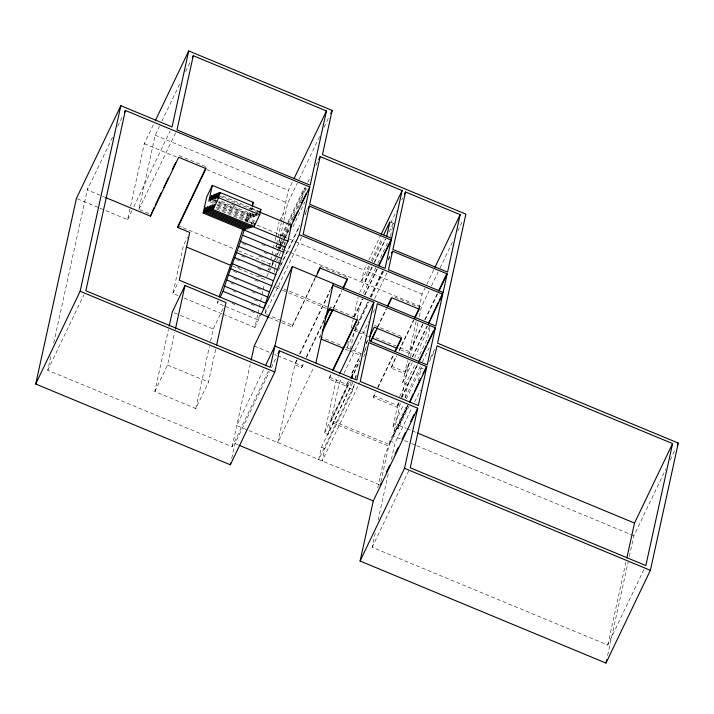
<?xml version="1.0" encoding="UTF-8"?>
<svg xmlns="http://www.w3.org/2000/svg" width="714" height="714" viewBox="0 0 714 714"><rect width="100%" height="100%" fill="white"/><g stroke="black" fill="none" stroke-linecap="round" stroke-linejoin="round"><path stroke-width="0.54" stroke-dasharray="3.57 2.68" d="M268.321 371.235L232.139 446.75L47.749 370.236L51.087 355.036M53.711 343.086L87.679 188.184M99.969 208.202L127.627 219.68L144.299 143.675L153.849 123.727M148.86 213.566L138.9 209.434L155.188 135.205L159.472 126.262M178.045 295.56L172.922 293.427L183.391 245.705L187.47 237.191M215.682 349.351L208.515 382.044L195.815 408.542L154.84 391.531L168.468 329.431M154.84 391.531L167.54 365.041L174.707 332.349M223.571 305.628L217.422 303.075L217.886 300.951M195.815 408.542L209.443 346.433M210.639 340.989L213.263 329.002L223.143 308.394M246.009 221.554L247.633 214.129L218.957 202.232M247.437 222.027L249.989 210.362M217.011 204.659L249.793 218.261L251.417 210.844M251.649 209.782L252.113 207.658M212.522 201.526L251.453 217.681L252.613 212.379M251.48 224.517L251.944 222.393L216.092 207.515M218.279 202.642L253.104 217.092L253.809 213.914M252.908 224.99L253.372 222.866M218.912 201.625L254.764 216.503L255.228 214.387M257.12 212.736L256.424 215.923L219.546 200.616M223.116 314.258L254.871 327.44L257.727 314.419M257.959 313.339L261.77 295.98M262.011 294.9L262.957 290.562M263.198 289.473L264.144 285.136M269.089 267.83L268.616 269.999L271.498 265.581M269.33 266.741L270.517 261.315M270.758 260.235L271.713 255.898M271.945 254.809L273.141 249.391M273.373 248.302L274.087 245.054M275.042 240.707L275.756 237.459M275.988 236.37L279.085 222.277M259.557 314.776L258.397 320.077L224.589 306.047M232.139 446.75L250.177 364.524M238.387 250.721L272.07 264.698L273.007 260.458M281.28 244.447L279.361 248.436L275.952 247.026L276.398 244.964M276.63 243.929L277.764 238.771M277.987 237.744L281.227 222.982M281.459 221.92L288.358 190.459L292.642 181.517M231.729 458.415L234.986 443.564L269.383 371.771M283.69 221.51L278.023 247.374L289.286 252.051M283.931 220.43L287.715 203.187L297.265 183.239M281.209 320.559L265.019 313.839L266.456 307.315M274.131 272.302L275.051 268.125M275.274 267.081L275.961 263.948M279.361 248.436L279.817 246.375M280.04 245.348L281.173 240.19M278.781 262.002L279.245 259.878M283.931 245.509L284.627 242.323M301.451 200.509L304.164 188.139L307.573 189.558M281.709 322.692L291.946 326.941L315.293 277.264M297.211 359.802L294.828 364.774L301.656 367.612L303.477 362.846M320.613 334.509L319.265 338.275L320.22 336.276M329.868 308.725L330.261 306.958L357.571 318.292M348.441 381.035L346.049 386.024L328.976 378.947L330.796 374.181M351.101 381.767L349.673 388.291L321.461 447.178L318.747 459.548L354.929 384.034M352.841 382.552L327.976 434.451L324.558 433.032L335.803 381.776L338.186 376.813M354.278 384.266L353.082 389.71L324.87 448.588L322.157 460.967L359.767 382.463M327.976 434.451L330.689 422.081L349.735 382.329M407.694 405.65L389.13 444.403L331.073 420.314L339.221 383.195L341.595 378.224M349.53 348.905L346.968 347.843L348.405 341.319M351.27 328.262L353.171 319.56M353.796 316.748L358.142 296.908M372.289 267.125L365.122 282.092L361.703 280.682L364.033 270.07L366.889 264.109M350.387 349.262L354.456 330.698L368.263 301.888M357.161 318.39L361.32 299.398M365.122 282.092L367.442 271.49L370.298 265.528M346.049 386.024L347.87 381.267M355.474 378.831L356.188 375.573L354.483 374.859M390.469 236.263L393.334 223.214L390.772 222.152M409.122 405.891L398.126 428.846L393.003 426.722L397.27 407.283L373.368 397.368L375.189 392.602M404.954 397.716L407.819 384.659L402.696 382.534L404.633 373.699L390.977 368.031L396.145 356.286M377.768 487.796L385.355 453.229L407.783 406.418M380.919 481.816L388.737 446.17L330.689 422.081M389.13 444.403L389.898 440.868L407.114 404.936M373.752 395.592L397.653 405.516L398.305 402.571M391.361 366.264L405.017 371.932L407.507 360.588M408.64 355.438L416.137 321.255M418.993 308.252L422.081 294.159L424.937 288.197M419.189 309.144L419.573 307.377L392.254 296.042M400.331 438.905L393.137 435.915L400.509 402.303M401.696 396.877L409.541 361.097M410.496 356.759L418.109 322.068M419.296 316.641L421.438 306.886L429.078 290.928M643.939 569.522L607.757 645.045L372.146 547.272L375.243 533.153M378.108 520.113L388.354 473.409M391.45 459.281L395.021 442.992L411.755 408.06M398.126 428.846L398.903 425.312L407.944 406.436M418.35 380.892L421.215 367.844L423.259 368.692M429.953 328.003L427.802 337.793L417.761 358.749M607.757 645.045L625.91 562.284M607.623 655.452L628.141 561.909M629.329 556.474L633.862 535.803L665.876 468.991M112.526 137.284L87.295 189.951L101.558 195.868M117.765 126.36L123.004 115.427M161.855 121.291L180.419 82.538M185.658 71.605L190.888 60.681M47.749 370.236L83.931 294.721M127.627 219.68L131.929 210.701M133.839 206.712L170.146 130.921M138.9 209.434L175.564 132.929M172.922 293.427L178.357 282.075M250.926 207.265L244.813 220.019L253.015 223.42M249.793 218.261L252.14 213.352M251.453 217.681L253.327 213.754M253.104 217.092L254.514 214.146M251.007 224.357L251.944 222.393M254.764 216.503L255.701 214.539M256.174 213.557L257.584 210.621L220.706 195.315M252.658 223.768L253.604 221.804L215.699 206.078M257.361 213.959L258.771 211.014M217.422 303.075L218.359 301.112M299.175 179.25L319.72 136.374M324.022 127.395L329.279 116.427M280.022 220.314L283.315 213.441M275.952 247.026L280.736 237.039M281.209 236.048L287.43 223.071M287.903 222.072L304.164 188.139M282.075 236.066L287.314 225.133M287.796 224.142L305.887 186.381M307.788 182.409L310.644 176.447M315.883 165.514L317.784 161.542M280.406 242.385L282.325 238.396M282.798 237.405L306.69 187.541M274.667 256.397L277.059 251.408M277.541 250.418L279.451 246.419M279.933 245.42L281.843 241.43M283.753 237.441L289.018 226.463M289.491 225.463L292.838 218.475M293.32 217.475L294.757 214.486M297.622 208.497L300.969 201.509M281.753 243.447L283.672 239.458M284.145 238.458L289.411 227.48M272.07 264.698L273.025 262.707M273.498 261.717L275.408 257.745M275.881 256.745L278.264 251.783M278.737 250.784L280.647 246.812M281.12 245.821L283.503 240.85M283.976 239.859L289.215 228.926M266.768 276.72L271.552 266.75M272.025 265.751L274.417 260.771M274.89 259.771L276.809 255.782M277.282 254.782L279.674 249.802M280.147 248.802L284.931 238.824M285.404 237.833L289.224 229.854M276.648 260.815L278.567 256.817M279.04 255.826L281.432 250.828M281.914 249.838L285.734 241.85M292.91 226.882L304.86 201.928M280.183 265.903L299.702 225.169M305.413 213.236L306.841 210.255M278.362 270.651L299.791 225.936M305.03 215.012L305.976 213.022M254.871 327.44L260.762 315.133M265.019 313.839L301.683 237.325M263.457 369.897L236.798 425.544L379.188 484.627M271.302 367.781L276.55 356.813M291.946 326.941L315.383 278.041M296.649 360.017L295.212 363.007L277.773 442.546L313.955 367.023M299.496 354.064L330.448 289.473M300.067 353.841L330.055 291.241M306.351 356.857L324.04 319.934M301.656 367.612L304.048 362.614M306.44 357.625L324.129 320.702M333.045 308.564L341.649 290.598M333.616 308.332L341.738 291.366M368.79 260.137L380.214 236.289M361.703 280.682L369.352 264.707M371.271 260.717L381.785 238.762M372.208 261.556L383.159 238.699M390.772 222.804L396.484 210.88M401.723 199.947L402.678 197.957M359.561 292.82L371.994 266.875M373.904 262.886L385.382 238.931M374.68 262.136L385.676 239.181M389.032 232.193L393.334 223.214M363.453 293.24L375.885 267.295M377.795 263.305L388.318 241.341M354.037 316.802L362.605 298.916M364.515 294.944L376.894 269.107M354.599 316.579L363.176 298.693M365.077 294.721L377.456 268.883M328.976 378.947L331.367 373.957M355.322 327.94L367.701 302.102M370.084 297.14L382.936 270.311M388.175 259.378L390.076 255.407M370.646 296.917L383.025 271.079M388.255 260.155L390.165 256.174M346.968 347.843L368.87 302.138M371.253 297.167L383.632 271.329M374.663 298.586L387.042 272.748M343.978 373.261L368.736 321.586M373.02 312.643L374.921 308.671M351.699 373.279L361.257 353.323M366.041 343.345L368.433 338.356M352.261 373.056L360.392 356.09M366.13 344.112L367.567 341.113M324.558 433.032L348.95 382.133M331.073 420.314L349.646 381.562M353.93 372.619L359.642 360.695M364.881 349.762L366.782 345.79M354.019 373.386L359.731 361.462M364.015 352.52L365.916 348.548M377.438 326.985L386.042 309.019M363.658 356.697L365.095 353.698M378.001 326.753L386.613 308.787M355.233 377.563L356.188 375.573M426.838 284.226L433.978 269.321M377.581 387.613L393.36 354.679M373.368 397.368L375.751 392.37M378.143 387.381L393.923 354.447M399.01 350.297L413.361 320.354M390.977 368.031L396.716 356.054M399.099 351.065L413.924 320.131M431.47 285.939L438.155 271.98M440.065 267.991L453.444 240.074M457.745 231.095L463.002 220.126M422.813 323.781L409.479 351.609L399.358 347.406M424.714 319.81L437.093 293.972M422.902 324.558L409.095 353.376L397.966 348.753M425.276 319.586L437.655 293.757M405.017 371.932L410.255 360.998M412.165 357.027L426.918 326.227M404.633 373.699L410.345 361.775M412.728 356.804L427.481 326.003M402.696 382.534L412.255 362.578M414.647 357.589L430.426 324.656M399.59 396.681L415.369 363.738M397.653 405.516L399.081 402.535M401.464 397.564L417.654 363.783M407.819 384.659L417.86 363.703M397.27 407.283L399.644 402.312M402.027 397.35L417.735 364.551M405.195 397.805L420.492 365.871M422.411 361.873L429.105 347.905M393.003 426.722L403.526 404.767M406.391 398.778L421.215 367.844M393.137 435.915L407.944 404.999M430.399 358.133L434.701 349.155M429.373 361.721L434.603 350.788M414.629 402.071L420.368 390.094M372.146 547.272L409.756 468.777M670.178 460.021L675.435 449.052M155.188 135.205L288.358 190.459M179.062 155.518L206.382 166.853M144.299 143.675L177.081 157.276M206.783 169.602L287.715 203.187M250.462 208.247L258.655 211.647M220.073 196.323L255.924 211.201M231.443 204.284L236.566 206.408M255.005 214.057L258.084 215.333M214.816 199.929L217.886 201.205M213.834 200.107L217.931 201.803M213.156 200.518L217.252 202.214M209.836 201.687L215.985 204.24M217.359 205.498L255.264 221.224M257.111 225.124L285.796 237.021M278.665 234.647L287.198 238.19M288.224 238.619L294.373 241.171M295.4 241.591L364.033 270.07M367.442 271.49L422.081 294.159M216.485 208.952L250.284 222.982M290.312 252.47L421.438 306.886M320.55 266.286L347.87 277.621M261.815 244.429L266.938 246.553M242.599 243.519L245.678 244.795M264.118 252.444L267.188 253.72M258.852 256.049L263.975 258.173M178.17 225.731L182.257 227.427M183.275 227.846L234.308 249.025M102.575 196.296L104.619 197.135M241.689 255.987L244.768 257.254M261.154 264.064L266.277 266.188M236.432 259.584L239.502 260.86M257.941 268.509L261.021 269.785M77.433 198.849L98.943 207.774M236.682 266.75L239.761 268.027M258.2 275.675L263.314 277.8M232.559 266.108L265.34 279.718M374.645 325.379L400.956 336.294M276.737 285.912L279.808 287.189M283.904 288.893L330.002 308.02M275.318 287.26L281.468 289.813M282.494 290.232L287.617 292.356M288.634 292.785L326.539 308.51M233.469 271.204L238.592 273.328M254.987 280.129L260.11 282.253M233.728 278.362L236.798 279.638M257.281 288.144L260.36 289.42M354.849 328.931L360.918 331.457M361.927 331.876L365.979 333.554M376.091 337.749L398.35 346.986M354.456 330.698L357.491 331.965M358.508 332.385L364.577 334.902M365.586 335.321L368.62 336.58M230.515 282.815L235.638 284.94M252.024 291.74L257.147 293.873M232.809 290.83L235.888 292.106M254.327 299.755L257.397 301.031M251.114 304.209L254.184 305.485M282.217 320.979L292.338 325.173M319.658 336.508L344.951 347.004M352.341 350.074L361.114 353.716M269.41 317.587L280.682 322.264M345.496 349.164L348.521 350.413M349.53 350.833L360.632 355.438M231.898 303.298L234.977 304.575M251.364 311.375L256.487 313.5M184.185 298.104L222.09 313.839M174.341 312.848L179.455 314.972M180.481 315.401L213.263 329.002M254.238 346.004L269.606 352.377M274.729 354.501L276.773 355.358M277.8 355.777L302.049 365.845M329.359 377.179L346.433 384.257M349.673 388.291L353.082 389.71M398.903 425.312L406.105 428.302M407.132 428.73L411.246 430.435M412.273 430.863L416.387 432.577M404.454 440.609L410.621 443.171M411.648 443.599L415.771 445.304M416.797 445.732L633.862 535.803M389.898 440.868L395.021 442.992M167.54 365.041L208.515 382.044M321.461 447.178L324.87 448.588M234.986 443.564L238.057 444.84"/><path stroke-width="1.07" d="M279.424 350.824L274.765 372.039L230.336 464.778L35.7 384.016L76.407 198.421L120.844 105.681L172.065 126.94L188.728 50.935L332.144 110.447L322.451 154.635L465.867 214.146L437.566 343.175L678.3 443.064L650.383 570.325L605.954 663.065L360.097 561.043L373.279 500.951L417.717 408.212L279.424 350.824L277.987 353.814M35.7 384.016L80.138 291.267L120.844 105.681M125.378 110.456L85.841 290.741L270.231 367.255L292.329 266.509L435.745 326.021L442.716 294.204L299.309 234.692L309.769 186.97L125.378 110.456L124.432 112.446M105.636 197.564L150.467 216.163L154.197 207.408M193.271 55.71L176.992 129.948L310.162 185.203L326.441 110.973L193.271 55.71L192.316 57.7M268.393 317.168L179.268 280.183L189.737 232.461L177.786 227.498L178.17 225.731L205.909 167.844M169.182 326.164L172.288 312L184.988 285.502L225.963 302.504L216.637 344.996M175.421 329.083L184.988 285.502M244.152 230.042C237.914 250.73 229.292 270.606 223.063 291.294L264.037 308.296C270.276 287.608 278.888 267.732 285.127 247.044L203.169 213.04L206.658 197.126L212.308 185.354L253.283 202.357L252.345 206.596M245.803 229.453L204.829 212.451L205.998 207.149L203.169 213.04M247.463 228.873L206.489 211.862L207.649 206.56L204.829 212.451M212.308 185.354L208.818 201.259L211.639 195.368L210.469 200.679L213.299 194.788L212.129 200.09L214.95 194.199L217.002 195.047M250.061 226.32L249.124 228.284L208.149 211.282L209.309 205.98L206.489 211.862M251.721 225.731L250.784 227.695L209.809 210.692L210.969 205.391L208.149 211.282M252.435 227.114L211.46 210.112L212.629 204.802L209.809 210.692M214.95 194.199L213.789 199.501L216.61 193.619L215.45 198.92L218.27 193.03L220.314 193.878M218.27 193.03L217.11 198.331L219.93 192.441L260.905 209.443L259.735 214.744L254.095 226.525L213.12 209.523L214.28 204.222L211.46 210.112M213.12 209.523L218.761 197.742L219.93 192.441M242.956 228.507C236.031 251.623 227.302 274.122 219.055 296.792M254.095 226.525L254.791 223.348M251.132 360.168L254.238 346.004L292.329 266.509M230.336 464.778L230.8 462.654M285.127 247.044L287.947 241.153L291.437 225.249L259.682 212.067M309.314 206.069L303.111 234.344L385.06 268.348L391.263 240.074L309.314 206.069L307.886 209.05M391.647 238.306L402.116 190.584L320.167 156.571L309.697 204.293L391.647 238.306L378.795 265.135M315.856 363.051L333.304 283.512M351.815 378.5L352.77 374.154L350.86 378.143M386.818 235.932L389.915 221.795L383.704 234.772M331.483 288.26L332.911 285.279L373.886 302.281L356.83 380.053L274.881 346.049L265.358 365.925M443.108 292.437L447.178 273.881L392.539 251.212L388.47 269.767L443.108 292.437L439.297 300.389M405.534 191.995L392.932 249.445L447.562 272.114L460.164 214.673L405.534 191.995L404.579 193.985M360.097 561.043L404.535 468.304L417.717 408.212M426.82 366.675L418.297 405.561L360.249 381.472L368.772 342.586L426.82 366.675L409.684 402.446M435.353 327.788L427.213 364.908L369.165 340.819L377.304 303.7L435.353 327.788L418.69 362.569M626.865 557.929L634.514 523.085L672.597 443.59L436.986 345.826L410.238 467.777L645.849 565.55L672.597 443.59M605.954 663.065L606.668 659.807M155.286 120.737L188.728 50.935M155.161 205.418L161.373 192.441M163.765 187.452L168.549 177.474M172.369 169.486L175.715 162.497M150.467 216.163L178.678 157.285L205.998 168.62L177.786 227.498M252.337 204.32L253.283 202.357M259.494 212.388L260.905 209.443M220.242 297.185L223.063 291.294M294.07 178.536L326.441 110.973M330.716 113.437L332.144 110.447M318.739 159.552L320.167 156.571M293.017 220.974L297.783 211.041M301.594 203.088L306.351 193.155M290.027 228.194L309.769 186.97M261.217 314.187L299.309 234.692M317.203 273.275L320.068 267.286M315.856 277.041L320.167 268.053L347.477 279.397L343.175 288.376M324.995 317.935L329.297 308.957M325.084 318.703L329.868 308.725L357.187 320.059L333.277 369.959M322.523 330.52L332.563 309.564M343.086 287.608L347.388 278.621M322.139 332.287L333.135 309.332M381.169 234.299L402.116 190.584M378.884 265.903L391.263 240.074M332.706 370.191L357.098 319.292M391.593 253.193L392.539 251.212M339.614 373.824L373.886 302.281M370.343 334.357L371.298 332.367M369.477 337.124L374.261 327.146L401.58 338.481L395.36 351.458M370.736 340.953L375.519 330.975M387.479 306.029L391.299 298.041M370.834 341.729L377.527 327.753M387.568 306.797L391.87 297.809L419.189 309.144L414.888 318.132M434.933 267.331L460.164 214.673M394.788 351.681L401.482 337.713M414.316 318.355L419.1 308.377M438.521 290.991L446.616 274.105M439.083 290.776L447.178 273.881M428.828 322.246L429.774 320.265M430.729 318.274L438.342 302.379M428.436 324.013L442.716 294.204M418.6 361.793L426.222 345.897M427.168 343.907L433.362 330.993M409.595 401.67L413.406 393.726M414.361 391.736L420.546 378.822M422.929 373.85L426.258 366.898M380.205 485.056L381.16 483.066M386.399 472.132L389.728 465.18M394.967 454.247L398.296 447.294M402.107 439.342L405.445 432.389M410.675 421.456L414.013 414.504M677.345 445.063L678.3 443.064M218.761 197.742L259.735 214.744M252.096 226.276L287.947 241.153M242.983 235.343L283.958 252.345M240.163 241.234L281.137 258.236M239.003 246.535L279.977 263.537M236.182 252.426L277.157 269.428M235.013 257.727L275.997 274.729M232.193 263.609L273.167 280.62M186.461 246.982L230.506 265.26M231.033 268.919L272.007 285.921M328.592 309.358L332.688 311.063M228.212 274.801L269.187 291.803M372.672 338.257L396.948 348.334M227.052 280.102L268.027 297.113M224.223 285.993L265.206 302.995M321.282 339.114L343.479 348.325M80.138 291.267L274.765 372.039M417.422 432.996L634.514 523.085M404.535 468.304L650.383 570.325M239.083 445.268L373.279 500.951"/></g></svg>
